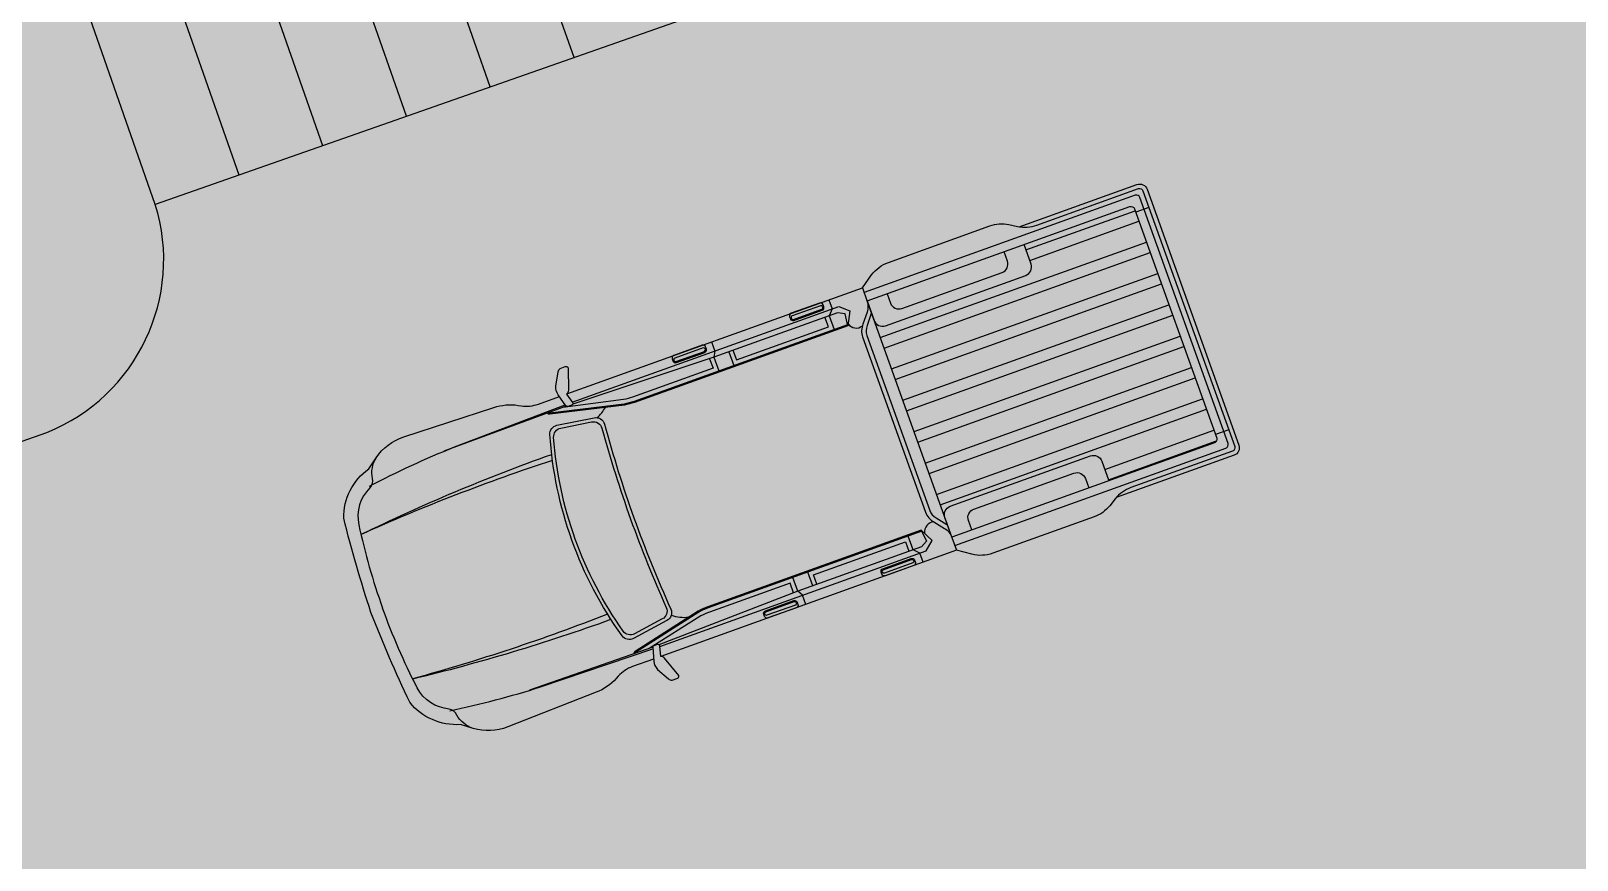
# Model space of a CAD drawing. Header units: millimetres. Extents: x 603733 to 1211550, y 1310999 to 2622648.
# Drawn here: x 604424.62 to 604433.33, y 1311176.31 to 1311180.98 of the extents above; entities that cross this region are included whole.
import ezdxf

# ---------------------------------------------------------------- set-up
doc = ezdxf.new("R2010")
doc.units = ezdxf.units.MM
doc.layers.add('BOULEVARD', color=3, linetype='Continuous')

# ---------------------------------------------------------------- blocks, each defined once
blk = doc.blocks.new('A$C07152BA5')
h = blk.add_hatch(color=253)
h.paths.add_polyline_path([(0.1907596216769889, 0.8038987470790744, -0.1478048092491073), (0.2013097516028211, 0.7674618049059063, 0.2038558458128414), (0.2462618624558672, 0.6582757839933038, 0.1668822820599795), (0.4219244545092806, 0.5739998240023851), (0.9530465304851532, 0.5117843190673739, 0.1159471966539703), (1.08944232063368, 0.5274364140350372), (1.105912549886853, 0.5333575699478388, -0.1231085121622859), (1.202443026355468, 0.5430560242384672), (1.327128260978498, 0.5248679867945611), (1.349731268011965, 0.5769266341812909), (0.691924050450325, 0.68578926846385, -0.02566630790614245)])
h.paths.add_polyline_path([(2.699676226708107, 0.324652187526226, -0.4142135623730946), (2.686998473014683, 0.3416602609213442), (2.68880277290009, 0.3540293555706739, -0.4142135623730951), (2.705810846295208, 0.3667071091476828), (2.874030533246696, 0.342168630566448, -0.4142135623730951), (2.88670828694012, 0.3251605569384992), (2.884903987054713, 0.3127914622891694, -0.4142135623730951), (2.86789591354318, 0.3001137087121606), (2.923324527684599, 0.2920282469131052), (2.931270394939929, 0.3464998919516802), (2.235943439882249, 0.4479283634573221), (2.227997572626919, 0.3934567181859165)])
h.paths.add_polyline_path([(1.391802025726065, 0.5710646414663643), (1.369475964922458, 0.519123048055917, -0.01194926116781115), (1.370590867823921, 0.5185280258301646), (2.004349271534011, 0.4260806587990373, -0.4142135623730943), (1.991671517840587, 0.4430887324269861), (1.993475817842409, 0.4554578268434852, -0.4142135623730951), (2.010483891237527, 0.4681355806533247), (2.178703578189015, 0.4435971018392593, -0.4142135623730951), (2.191381331766024, 0.4265890284441411), (2.189577031880617, 0.4142199337948114, -0.414213562373095), (2.172568958485499, 0.4015421802178025), (2.227997572626919, 0.3934567181859165), (2.235943439882249, 0.4479283634573221)])
h.paths.add_polyline_path([(3.142012624070048, 1.791210144292563), (3.149958491441794, 1.845681789331138), (3.094529877300374, 1.853767251363024, -0.4142135623730951), (3.107207630993798, 1.836759177967906), (3.105403330991976, 1.824390083318576, -0.4142135623730951), (3.088395257596858, 1.811712329508737), (2.92017557064537, 1.836250808322802, -0.4142135623730951), (2.907497817068361, 1.85325888171792), (2.909302116953768, 1.86562797636725, -0.4142135623730945), (2.926310190348886, 1.878305729944259), (2.454631536267698, 1.94711026083678), (2.446685669012368, 1.892638615565374)])
h.paths.add_polyline_path([(1.597224831581116, 2.072181568248197, -0.01194926116786598), (1.595986410160549, 2.071929829427972), (1.602544254972599, 2.015774893807247), (2.446685669012368, 1.892638615565374), (2.454631536267698, 1.94711026083678), (2.399202922126278, 1.955195722635835, -0.4142135623730951), (2.411880675819702, 1.938187649240717), (2.410076375934295, 1.925818554591388, -0.4142135623730949), (2.393068302539177, 1.913140801014379), (2.224848615587689, 1.937679279828444, -0.4142135623730951), (2.212170861894265, 1.954687353223562), (2.213975161779672, 1.967056447872892, -0.4142135623730945), (2.230983235291205, 1.979734201449901)])
h.paths.add_polyline_path([(0.6722433689283207, 2.290021826513112, 0.166882282059965), (0.4798260347452015, 2.259438282810152, 0.2038558458128223), (0.4055565011221915, 2.167643316555768, -0.1478048092492731), (0.3850372502347454, 2.135738515527919, -0.02566630790613953), (0.8990576798096299, 2.105761331273243), (1.560552036971785, 2.022175303660333), (1.553762224735692, 2.078521529445425), (1.429076989996247, 2.096709566889331, -0.1231085121619218), (1.339339481084608, 2.133579234359786), (1.325247037922964, 2.143958617001772, 0.1159471966536159), (1.199006163049489, 2.197921948740259)])
for color, points in [(253, [(0.2166324381255227, 1.972851275235079, -0.2596389835430822), (0.369571372051724, 2.125920849852264, 0.2202862808786482), (0.4055565011198518, 2.167643316547572, -0.1133709259093873), (0.4381577878810122, 2.226780023976051, 0.2633922538076526), (0.1588966560084384, 2.044871327234434, 0.01702397132734076), (0.04505931772292016, 1.505241967504862, 0.01702397132734192), (-5.890615240033981e-08, 0.9555798550136363, 0.2633922536187772), (0.2156592593841569, 0.7014763091835783, -0.1133709254286114), (0.2013097516028211, 0.7674618049059063, 0.2202862809127305), (0.1787427731323987, 0.8177253627218306, -0.259638983544986), (0.07590343954507262, 1.008105728309602, -0.03307258661391017), (0.1143259765804898, 1.49513603009805, -0.03307284082326972)]), (20, [(1.217280335512162, 0.8693700162669643, -0.1061314572311136), (1.350079627612536, 1.77975470597654, 0.02644318014039986), (0.2015793965871566, 1.918342938648408, 0.02924573563146822), (0.1143246918267526, 1.495127222565044, 0.0292442766892154), (0.07704877263023935, 1.064642804667229, 0.02644318014170535)]), (22, [(1.529334117774852, 0.6942655483726412), (1.568206767202355, 0.6637316602282226), (1.613482897519134, 0.6400206864345819), (1.675932551734149, 0.6448907360900193), (1.853745444212109, 1.863859093049541), (1.752959398203529, 1.902663715882227), (1.720414109411649, 1.885399373946711), (1.694822005811147, 1.864694993011653), (1.699151180218905, 1.858419748255983), (1.704689484089613, 1.822090407600626), (1.602902520098723, 1.277996851364151), (1.545019649434835, 0.727498933672905), (1.531602734001353, 0.6965350788086653)]), (20, [(1.910737716010772, 1.850760922301561, -0.04056839103574849), (1.853743861429393, 1.863859594799578, 1.149957615669228e-06), (1.853745444212109, 1.863859093049541), (1.752959398203529, 1.902663715882227, -0.0804623458597294), (1.685527131077833, 1.873560790438205, -0.2991901582828784), (1.704689484089613, 1.822090407600626, 0.04011002674693965), (1.545019649434835, 0.727498933672905, -0.1738268921655171), (1.531602734001353, 0.6965350788086653, 0.1247764595948846), (1.613482897519134, 0.6400206864345819), (1.675932551734149, 0.6448907360900193, -0.04056723918563349), (1.734291619271971, 0.6411624196916819), (2.998699315823615, 0.456670688232407), (3.006807050900534, 0.4325648781377822, -0.4207665491765686), (3.0840246375883, 0.4640176824759692, -0.1879680064295329), (3.067698489874601, 0.5347800806630403), (3.218970701564103, 1.571802968392149, -0.1599977302912152), (3.246794291771948, 1.627658267039806, -0.4426854633686685), (3.181528548477218, 1.675400231499225), (3.175159846665338, 1.666368142701685)]), (251, [(3.092436679173261, 0.5311714806593955, 0.1492762952438902), (3.099048653921577, 0.4878666198557571), (3.143023142827696, 0.4125586302297437), (3.326070904254689, 1.667413808930515), (3.262416013039833, 1.607805891596452, 0.1492762950977377), (3.243708890862763, 1.568194368621334)]), (251, [(4.154267695615999, 0.1124685693066567, 0.1270166537925959), (4.054848500876687, 0.1017064268235117), (4.752080639824271, 4.330649971961975e-08, 0.4142135623730938), (4.803104860126041, 0.03803330427035689), (5.023965064203367, 1.552105744136497, 0.4142135623730938), (4.985931803123094, 1.603129964321852), (4.28869966417551, 1.704836348071694, 0.1270166537925254), (4.380901659373194, 1.66612211172469), (4.98232320335228, 1.578391775023192, -0.4142135623730949), (4.999226874904707, 1.555714343907312), (4.778366670827381, 0.04164190404117107, -0.4142135623730944), (4.755689239595085, 0.02473823260515928)])]:
    blk.add_hatch(color=color).paths.add_polyline_path(points)
h = blk.add_hatch(color=22)
h.paths.add_polyline_path([(0.07704877263020782, 1.064642804666103, 0.003829806035672016), (0.07590235978455467, 1.008020008602191, 0.2416943549763166), (0.1664288778592814, 0.8261685555603308, -0.1278257627530451), (0.190759621746215, 0.8038987469746687, 0.02242338460043527), (0.6279922961769361, 0.6978598586025244), (1.243524973957816, 0.6029748568690205, -0.363273079195186), (1.255085580633022, 0.6120715695433319), (1.613482897698635, 0.6400206865534575, -0.1247764596712237), (1.531602734058211, 0.6965350787367254, -0.207088711828794), (1.495168461115099, 0.6807303454261273), (1.281474726740271, 0.6805410832166672, -0.3759278168440105), (1.231874317745678, 0.723893475253135, -0.01278260194916101), (1.219821907069626, 0.8352814223680948, -0.02820947151564502)])
h.paths.add_polyline_path([(1.362253199581984, 1.811696778048919, -0.01278260196719675), (1.405622988590039, 1.915000199107453, -0.3759278168440063), (1.465540778823197, 1.942376993596554), (1.690898368874653, 1.874983648228335, 0.0743776392316823), (1.752959398171518, 1.902663715835065), (1.459810602944344, 2.015531804878265, -0.363273078263199), (1.451330340822102, 2.027551911604538), (0.8343418431135965, 2.112456773974112, 0.02242338454582682), (0.3850372504021364, 2.135738515638277, -0.1278257632484674), (0.355358679112506, 2.121347133498489, 0.2416943553902637), (0.2166558903640389, 1.972933731098754, 0.003829806027245087), (0.2015793965869368, 1.91834293864759, -0.02820947151863493)])
h.paths.add_polyline_path([(3.12123004172463, 0.2631594482809303), (3.132184439571574, 0.3382556024007499, 0.1699505695374527), (3.119587191264145, 0.4031154527328908), (3.084024637470597, 0.4640176826775396, 0.4207665483346977), (3.006807050878896, 0.4325648781774363), (3.025488566607237, 0.3770212440285832), (2.946273305951401, 0.3263724608063625), (2.93127039493993, 0.3464998919516799), (2.923324527669963, 0.2920282468127727)])
h.paths.add_polyline_path([(3.306309120263904, 1.683158310130239, 0.1699505695374419), (3.336909607518464, 1.741716836811975), (3.347864005365409, 1.816812990931794), (3.149958491454503, 1.845681789418265), (3.142012624067658, 1.791210144276177), (3.179860307602212, 1.785689241252839), (3.223585815634578, 1.735045820707455), (3.181528548380484, 1.675400231372652, 0.4426854635167763), (3.246794291761641, 1.627658267082927, -0.02715364496178451), (3.254830853198655, 1.634952866239473)])
h = blk.add_hatch(color=253)
h.paths.add_polyline_path([(3.893284788937308, 0.06468763435259461, 0.1385523434527567), (4.001114172046073, 0.0788399821612984), (4.04643831262365, 0.09831622149795294, -0.1385523434527547), (4.154267695615999, 0.1124685693066567), (4.755689239595085, 0.02473823260515928, 0.4142135623730944), (4.778366670827381, 0.04164190404117107), (4.792801070143469, 0.1405946610029787), (4.764235869748518, 0.1447615132201463), (4.753973011858761, 0.07440610299818218, -0.4142135623731094), (4.731295580626465, 0.05750243156217039), (3.125401583034545, 0.291756795020774), (3.12123004172463, 0.2631594482809305), (3.186603278852999, 0.2029821828473359, 0.1509271441035683), (3.293187092174776, 0.1522248592227697)])
h.paths.add_polyline_path([(4.764235869748518, 0.1447615132201463), (4.792801070143469, 0.1405946610029787), (4.98479247558862, 1.456761586945504), (4.956227275193669, 1.460928438929841)])
h.paths.add_polyline_path([(4.966490133083425, 1.531283849151805), (4.956227275193669, 1.460928438929841), (4.98479247558862, 1.456761586945504), (4.999226874904707, 1.555714343907312, 0.4142135623730949), (4.98232320335228, 1.578391775023192), (4.380901659373194, 1.66612211172469, -0.1385523434528836), (4.281608393765055, 1.710487776435912), (4.243736601551063, 1.742099941475317, 0.1385523434528831), (4.144443336059339, 1.786465606186539), (3.544345639180392, 1.874002831056714, 0.1509271441034992), (3.42770363681484, 1.855807819636539), (3.347864005365409, 1.816812990931794), (3.343692464055493, 1.788215644191951), (4.949586461530998, 1.553961280500516, -0.4142135623730944)])
h = blk.add_hatch(color=254)
h.paths.add_polyline_path([(3.206077646114863, 0.4984241321217269, 0.4142135623730951), (3.149384067975916, 0.4561649532988667), (3.132618782692589, 0.3412331736180931), (3.251362091163173, 0.3239118945784867), (3.259466736810282, 0.3794720200821757, -0.4142135623732612), (3.316160314949229, 0.4217311989050359), (3.909197270753793, 0.3352239357773215, -0.4142135623730945), (3.951456449693069, 0.278530357638374), (3.943351803929545, 0.2229702321346849), (4.062095112400129, 0.2056489528622478), (4.078860397567041, 0.3205807325430214, 0.414213562373095), (4.036601218744181, 0.3772743106819689)])
h.paths.add_polyline_path([(3.489373106043786, 1.609164282912388, -0.4142135623732612), (3.44711392710451, 1.665857861051336), (3.455218572751619, 1.721417986555025), (3.33647526439745, 1.738739265594631), (3.319709979114123, 1.623807485913858, 0.4142135623730951), (3.361969158053398, 1.56711390777491), (4.192492730682716, 1.445964086335152, 0.4142135623730951), (4.249186308821663, 1.488223265158013), (4.26595159410499, 1.603155045071617), (4.147208285634406, 1.620476324111223), (4.139103639987297, 1.564916198607534, -0.4142135623730945), (4.08241006184835, 1.522657019784674)])
h.paths.add_polyline_path([(3.343692464055493, 1.788215644191951), (3.336909607518464, 1.741716836811975), (3.33647526439745, 1.738739265594631), (4.892892883392051, 1.511702101677656, -0.4142135623730951), (4.909796554944478, 1.489024670328945), (4.906750896712765, 1.4681456387043), (4.956227275193669, 1.460928438929841), (4.966490133083425, 1.531283849151805, 0.4142135623730944), (4.949586461530998, 1.553961280500516)])
h.paths.add_polyline_path([(4.906750896712765, 1.4681456387043), (4.714759491151199, 0.1519787127617747), (4.764235869748518, 0.1447615132201463), (4.956227275193669, 1.460928438929841)])
h.paths.add_polyline_path([(4.714759491151199, 0.1519787127617747), (4.711713832919486, 0.1310996811371297, -0.4142135623730958), (4.68903640168719, 0.1141960094682872), (3.132618782692589, 0.3412331736180931), (3.132184439571574, 0.3382556024007499), (3.125401583034545, 0.291756795020774), (4.731295580626465, 0.05750243156217039, 0.4142135623730964), (4.753973011858761, 0.07440610299818218), (4.764235869748518, 0.1447615132201463)])
h = blk.add_hatch(color=255)
h.paths.add_polyline_path([(3.943351803908866, 0.222970231992921), (3.951456449693069, 0.278530357638374, 0.4142135623730945), (3.909197270753793, 0.3352239357773215), (3.316160314949229, 0.4217311989050359, 0.4142135623730946), (3.259466736810282, 0.3794720200821757), (3.251362091150678, 0.3239118944928253)])
h.paths.add_polyline_path([(4.08241006184835, 1.522657019784674, 0.4142135623730946), (4.139103639987297, 1.564916198607534), (4.147208285631049, 1.620476324088213), (3.455218572744085, 1.721417986503385), (3.44711392710451, 1.665857861051336, 0.4142135623730945), (3.489373106043786, 1.609164282912388)])
h = blk.add_hatch()
h.set_pattern_fill('ANSI32', scale=0.5, angle=126.7007068955071, style=0)
h.set_pattern_definition([(171.7007068955071, (-15.16962535120547, -3.519906194182113), (-0.02706449860558336, -0.185536419376974), []), (171.7007068955071, (-15.22244932467584, -3.449039221741259), (-0.02706449860558336, -0.185536419376974), [])])
edge = h.paths.add_edge_path()
edge.add_line((4.892892883392051, 1.511702101677656), (4.26595159410499, 1.603155045071617))
edge.add_line((4.26595159410499, 1.603155045071617), (4.249186308821663, 1.488223265390843))
edge.add_arc((4.199709930340759, 1.495440464932472), 0.04999999999999716, -98.29929310449688, -8.29929310449188, ccw=False)
edge.add_line((4.192492730682716, 1.445964086335152), (3.361969158053398, 1.56711390777491))
edge.add_arc((3.369186357711442, 1.616590286372229), 0.05000000000000071, 171.7007068955193, 261.70070689550715, ccw=False)
edge.add_line((3.319709979114123, 1.623807485913858), (3.149384067859501, 0.4561649532988667))
edge.add_line((3.149384067975916, 0.4561649532988667), (3.158618304063566, 0.4786221529357135))
edge.add_line((3.158618304063566, 0.4786221531685442), (3.178082684869878, 0.4944261510390788))
edge.add_line((3.178082684869878, 0.4944261510390788), (3.206077646114863, 0.4984241321217269))
edge.add_line((3.206077646114863, 0.4984241321217269), (4.036601218744181, 0.3772743106819689))
edge.add_arc((4.029384019086137, 0.3277979323174804), 0.05000000000000071, -8.29929310449188, 81.70070689550721, ccw=False)
edge.add_line((4.078860397567041, 0.3205807325430214), (4.062095112283714, 0.2056489528622478))
edge.add_line((4.062095112400129, 0.2056489528622478), (4.68903640168719, 0.1141960094682872))
edge.add_arc((4.691923281527124, 0.1339865608606488), 0.01999999999999957, 261.7007068955072, 351.7007068955072)
edge.add_line((4.711713832919486, 0.1310996811371297), (4.909796554944478, 1.489024670328945))
edge.add_arc((4.890006003552116, 1.491911550285295), 0.01999999999999957, -8.299293104492884, 81.70070689550712)
at = {"color": 7}
for p, q in [((2.400478039751761, 1.86906149960123, 32.67499999999999), (2.39217826013919, 1.812163664260879, 32.67499999999999)), ((2.514273710316047, 1.852461940608919, 32.67499999999999), (2.502365330932662, 1.770825915969908, 32.67499999999999)), ((3.336909607518464, 1.741716836811975, 32.67499999999999), (3.132184439571574, 0.3382556024007499, 32.67499999999999)), ((4.98479247558862, 1.456761586945504, 32.67499999999999), (4.906750896712765, 1.4681456387043, 32.67499999999999)), ((2.198396450141445, 0.4837229016702622, 32.67499999999999), (2.206696229754016, 0.5406207370106131, 32.67499999999999)), ((2.312192120705731, 0.4671233424451202, 32.67499999999999), (2.324100500089116, 0.5487593670841306, 32.67499999999999)), ((4.792801070143469, 0.1405946610029787, 32.67499999999999), (4.714759491151199, 0.1519787127617747, 32.67499999999999))]:
    blk.add_line(p, q, dxfattribs=at)
at = {"color": 7, "elevation": 32.67499999999999}
for points in [[(1.327128260978498, 0.5248679867945611), (1.202443026355468, 0.5430560242384672, 0.1231085121622605), (1.105912549886853, 0.5333575699478388), (1.08944232063368, 0.5274364140350372, -0.1159471966539582), (0.9530465304851532, 0.5117843190673739), (0.4219244545092806, 0.5739998240023851, -0.1668822820599636), (0.2462618624558672, 0.6582757839933038), (0.1930336904479191, 0.7107265673112124, -0.2441598973697272), (-5.890615284442902e-08, 0.9555798550136387, -0.01702397132734127), (0.0450593177229166, 1.505241967504844, -0.01702397132734127), (0.1588966560084373, 2.044871327234432, -0.2441598973697272), (0.4138325622770935, 2.224378554383293), (0.4798260347452015, 2.259438282810152, -0.1668822820599636), (0.6722433689283207, 2.290021826513112), (1.199006163049489, 2.197921948740259, -0.1159471966539582), (1.325247037922964, 2.143958617001772), (1.339339481084608, 2.133579234359786, 0.1231085121622605), (1.429076989996247, 2.096709566889331), (1.553762224735692, 2.078521529445425)], [(0.4798260347452015, 2.259438282810152, 0.2038558458119732), (0.4055565011221915, 2.167643316555768, -0.2202862809127305), (0.3695713720517233, 2.125920849852264, 0.259638983544986), (0.2166324381250888, 1.972851275233552, 0.03307271371853571), (0.1143262475961819, 1.495137888006866, 0.03307271371853571)], [(0.3710148119134828, 2.13581612566486, -0.02636531875948369), (0.8990576798096299, 2.105761331273243), (1.560552036971785, 2.022175303660333)], [(3.175159846665338, 1.666368142701685), (1.910723739303648, 1.850762960501015, -0.04055744074929812), (1.853745444212109, 1.863859093049541), (1.459810602944344, 2.015531804878265, -0.3632730766260101), (1.451330340816639, 2.027551911538467)], [(3.176724140765145, 1.67245610198006), (1.911633106414229, 1.856996984221041, -0.04066265233794355), (1.855507211643271, 1.869909611530602), (1.461427069501951, 2.02162089641206, -0.3372162360519412), (1.457591652055271, 2.026554316980764)], [(2.39217826013919, 1.812163664260879), (1.915241706185043, 1.881735173519701, -0.04031900665301965), (1.863503315253183, 1.893601013580337), (1.54205401299987, 2.01507163583301)], [(1.350079627707601, 1.779754705959931, 0.02644318014201505), (0.2015793966129422, 1.918342938646674, -0.02820947151757226), (1.362253199564293, 1.811696778051555)], [(3.347864005365409, 1.816812990931794), (3.42770363681484, 1.855807819636539, -0.1509271441035182), (3.544345639180392, 1.874002831056714), (4.144443336059339, 1.786465606186539, -0.1385523434528273), (4.243736601551063, 1.742099941475317), (4.281608393765055, 1.710487776435912, 0.1385523434528187), (4.380901659373194, 1.66612211172469), (4.98232320335228, 1.578391775023192, -0.414213562373095), (4.999226874904707, 1.555714343907312), (4.778366670827381, 0.04164190404117107, -0.4142135623730945), (4.755689239595085, 0.02473823260515928), (4.154267695615999, 0.1124685693066567, 0.1385523434528295), (4.04643831262365, 0.09831622149795294), (4.001114172046073, 0.0788399821612984, -0.1385523434528268), (3.893284788937308, 0.06468763435259461), (3.293187092174776, 0.1522248592227697, -0.1509271441035182), (3.186603278852999, 0.2029821828473359), (3.12123004172463, 0.2631594482809305)], [(3.347864005365409, 1.816812990931794), (3.336909607518464, 1.741716836811975, -0.1699505695374419), (3.306309120263904, 1.683158310130239), (3.254830853198655, 1.634952866239473, 0.1879680064295802), (3.218970701564103, 1.571802968392149), (3.067698489874601, 0.5347800806630403, 0.1879680064295881), (3.0840246375883, 0.4640176824759692), (3.119587191264145, 0.4031154527328908, -0.1699505695374527), (3.132184439571574, 0.3382556024007499), (3.12123004172463, 0.2631594482809305)], [(3.125401583034545, 0.291756795020774), (4.731295580626465, 0.05750243156217039, 0.4142135623730963), (4.753973011858761, 0.07440610299818218), (4.966490133083425, 1.531283849151805, 0.4142135623730944), (4.949586461530998, 1.553961280500516), (3.343692464055493, 1.788215644191951)], [(3.326083808089606, 1.667502269148827, -0.007466976280426755), (3.323397187748924, 1.664910078747198), (3.271235681138933, 1.616064833477139, 0.1907670200378251), (3.243708890862763, 1.568194368621334), (3.092436679173261, 0.5311714806593955, 0.1907670200376496), (3.105141514795832, 0.4774323632009327), (3.141176068456843, 0.4157218155451119, -0.007466976280447708), (3.143010239000432, 0.4124701702967286)], [(3.33647526439745, 1.738739265594631), (4.892892883392051, 1.511702101677656, -0.414213562373095), (4.909796554944478, 1.489024670328945), (4.711713832919486, 0.1310996811371297, -0.4142135623730958), (4.68903640168719, 0.1141960094682872), (3.132618782692589, 0.3412331736180931)], [(3.33647526439745, 1.738739265594631), (3.319709979114123, 1.623807485913858, 0.414213562373095), (3.361969158053398, 1.56711390777491), (4.192492730682716, 1.445964086335152, 0.414213562373095), (4.249186308821663, 1.488223265158013), (4.26595159410499, 1.603155045071617)], [(3.455218572751619, 1.721417986555025), (3.44711392710451, 1.665857861051336, 0.4142135623730945), (3.489373106043786, 1.609164282912388), (4.08241006184835, 1.522657019784674, 0.4142135623730945), (4.139103639987297, 1.564916198607534), (4.147208285634406, 1.620476324111223)], [(4.28869966417551, 1.704836348071694), (4.985931803123094, 1.603129964321852, -0.4142135623730939), (5.023965064203367, 1.552105744136497), (4.803104860126041, 0.03803330427035689, -0.4142135623730882), (4.752080639824271, 4.330649971961975e-08), (4.054848500876687, 0.1017064268235117)], [(0.2462618624558672, 0.6582757839933038, -0.2038558458119732), (0.2013097516028211, 0.7674618049059063, 0.2202862809127305), (0.1787427731323987, 0.8177253627218306, -0.259638983544986), (0.07590343954507262, 1.008105728309602, -0.03307271371853571), (0.1143262475961819, 1.495137888006866, -0.03307271371853571)], [(1.217280335491523, 0.8693700162693858, -0.0264431801420151), (0.07704877259675413, 1.064642804674804, 0.02820947151757226), (1.219821907114238, 0.8352814223617315, 0.02820947151757226)], [(0.1772993332706392, 0.8078300869092345, 0.02636531875948369), (0.691924050450325, 0.68578926846385), (1.349731268011965, 0.5769266341812909)], [(2.998699315823615, 0.456670688232407), (1.734277642797679, 0.6411644590552896, 0.04055744074929812), (1.675932551734149, 0.6448907360900193), (1.255085580633022, 0.6120715695433319, 0.3632730766260101), (1.24352497397922, 0.6029748569708318)], [(2.9984593099216, 0.4503895530942827), (1.733368275570683, 0.6349304353352636, 0.04066265233794355), (1.675892485887744, 0.6385890699457377), (1.254895249847323, 0.605774445226416, 0.3445672416549141), (1.249771894072182, 0.6020118875894696)], [(2.206696229754016, 0.5406207370106131), (1.729759675799869, 0.610192246036604, 0.04031900665301965), (1.676787591073662, 0.6136006929446012), (1.334033330902457, 0.5890185225289315)], [(3.132618782692589, 0.3412331736180931), (3.149384067975916, 0.4561649532988667, -0.414213562373095), (3.206077646114863, 0.4984241321217269), (4.036601218744181, 0.3772743106819689, -0.414213562373095), (4.078860397567041, 0.3205807325430214), (4.062095112400129, 0.2056489528622478)], [(3.251362091163173, 0.3239118945784867), (3.259466736810282, 0.3794720200821757, -0.4142135623730945), (3.316160314949229, 0.4217311989050359), (3.909197270753793, 0.3352239357773215, -0.4142135623730945), (3.951456449693069, 0.278530357638374), (3.943351803929545, 0.2229702321346849)]]:
    blk.add_lwpolyline(points, format="xyb", dxfattribs=at)
for points in [[(1.561441124184057, 2.014797087060288), (1.552255768910982, 2.09102306724526, -0.1585268291026489), (1.563067320501432, 2.139629260869697), (1.613501784973778, 2.204759299522266, -0.1769751147583408), (1.631939540733583, 2.216358944773674), (1.66108938108664, 2.212106810184196, -0.3626405039079287), (1.673888786695898, 2.197809199802577), (1.614730086759664, 2.085627104621381, -0.2312097484557497), (1.595986410160549, 2.071929829427972), (1.602748621837236, 2.014024896547198, -0.4929295308816837), (1.591372681548819, 2.002969690831378), (1.569925862248056, 2.006098173093051, -0.3386252916015527)], [(1.704689484089613, 1.822090407600626, 0.04011002674693939), (1.545019649434835, 0.727498933672905, -0.3951396783396247), (1.495168461115099, 0.6807303454261273), (1.281474726740271, 0.6805410832166672, -0.3759278168440104), (1.231874317745678, 0.723893475253135, -0.1400023974362862), (1.405622988590039, 1.915000199107453, -0.3759278168440063), (1.465540778823197, 1.942376993596554), (1.670275749289431, 1.881150857079774, -0.3951396783396247)], [(1.476445955922827, 0.7007137713953853), (1.299041768303141, 0.7005566495936364, -0.3782835512506614), (1.249388205353171, 0.7443180887494236, -0.1357990758811143), (1.416572474408895, 1.890423586824909, -0.3782835512506472), (1.476658053928986, 1.918177199317142), (1.646624858258292, 1.86734850727953, -0.3943637514586636), (1.681068375823088, 1.808418976143003, 0.03876530558182324), (1.526288287248462, 0.7473483888898045, -0.394363751458685)], [(2.213975161779672, 1.967056447872892), (2.212170861894265, 1.954687353223562, 0.414213562373095), (2.224848615587689, 1.937679279828444), (2.393068302539177, 1.913140801014379, 0.414213562373095), (2.410076375934295, 1.925818554591388), (2.411880675819702, 1.938187649240717, 0.414213562373095), (2.399202922126278, 1.955195722635835), (2.230983235291205, 1.979734201449901, 0.4142135623730945)], [(2.218468887382187, 1.956295108189806), (2.218108027358539, 1.953821289120242, 0.4142135623730657), (2.225714679574594, 1.943616445176303), (2.393934366409667, 1.919077966362238, 0.4142135623730946), (2.404139210470021, 1.926684618694708), (2.404500070493668, 1.929158437531441, 0.4142135623730729), (2.396893418277614, 1.939363281708211), (2.228673731442541, 1.963901760289446, 0.4142135623731018)], [(2.909302116953768, 1.86562797636725), (2.907497817068361, 1.85325888171792, 0.414213562373095), (2.92017557064537, 1.836250808322802), (3.088395257596858, 1.811712329508737, 0.414213562373095), (3.105403330991976, 1.824390083318576), (3.107207630993798, 1.836759177967906, 0.414213562373095), (3.094529877300374, 1.853767251363024), (2.926310190348886, 1.878305729944259, 0.4142135623730946)], [(2.913795842439868, 1.854866636684164), (2.91343498241622, 1.852392817847431, 0.4142135623730657), (2.921041634632275, 1.842187973670661), (3.089261321583763, 1.817649495089427, 0.4142135623730946), (3.099466165644117, 1.825256147189066), (3.099827025551349, 1.8277299660258, 0.4142135623730729), (3.09222037345171, 1.837934810202569), (2.924000686500221, 1.862473289016634, 0.4142135623731018)], [(1.35269100277219, 0.5837434169370681), (1.322113331523724, 0.5133177337702364, 0.1585268291026489), (1.318589286878705, 0.4636484999209642), (1.34831677400507, 0.3868251072708517, 0.1769751147583408), (1.362672612187453, 0.3704418072011322), (1.391822452540509, 0.3661896728444844, 0.3626405039079287), (1.408172824885696, 0.3762351577170193), (1.38352575711906, 0.5006421362049878, 0.2312097484557497), (1.369475964922458, 0.519123048055917), (1.392497789114714, 0.5726833352819085, 0.4929295308816837), (1.384753970894963, 0.5865275710821152), (1.363307151477784, 0.5896560535766184, 0.3386252916015527)], [(1.991671517840587, 0.4430887324269861), (1.993475817842409, 0.4554578268434852, -0.414213562373095), (2.010483891237527, 0.4681355806533247), (2.178703578189015, 0.4435971018392593, -0.414213562373095), (2.191381331766024, 0.4265890284441411), (2.189577031880617, 0.4142199337948114, -0.414213562373095), (2.172568958485499, 0.4015421802178025), (2.004349271534011, 0.4260806587990373, -0.4142135623730945)], [(1.999052123283036, 0.4521179441362619), (1.999412983190268, 0.4545917629729956, -0.4142135623730657), (2.009617827250622, 0.4621984150726348), (2.17783751420211, 0.4376599364914, -0.4142135623730946), (2.185444166418165, 0.4274550923146307), (2.185083306394517, 0.424981273477897, -0.4142135623730729), (2.174878462334163, 0.4173746211454272), (2.006658775382675, 0.4419130999594927, -0.4142135623731018)], [(2.686998473014683, 0.3416602609213442), (2.68880277290009, 0.3540293555706739, -0.414213562373095), (2.705810846295208, 0.3667071091476828), (2.874030533246696, 0.342168630566448, -0.414213562373095), (2.88670828694012, 0.3251605569384992), (2.884903987054713, 0.3127914622891694, -0.414213562373095), (2.86789591354318, 0.3001137087121606), (2.699676226708107, 0.324652187526226, -0.4142135623730946)], [(2.694379078340717, 0.35068947263062), (2.694739938364364, 0.3531632914673537, -0.4142135623730657), (2.704944782424718, 0.3607699437998235), (2.873164469259791, 0.3362314649857581, -0.4142135623730946), (2.880771121475846, 0.3260266210418195), (2.880410261452198, 0.3235528019722551, -0.4142135623730729), (2.870205417391844, 0.3159461498726159), (2.701985730556771, 0.3404846286866814, -0.4142135623731018)]]:
    blk.add_lwpolyline(points, format="xyb", close=True, dxfattribs=at)
for points in [[(1.562071361811832, 2.012312646722421), (0.8343418438453227, 2.112456773873419)], [(1.597224831581116, 2.072181568248197), (3.347864005365409, 1.816812990931794)], [(1.602544254972599, 2.015774893807247), (3.179860307602212, 1.78568924125284), (3.223585815634578, 1.735045820707455), (3.175159846665338, 1.666368142701685), (3.19221444579307, 1.732741662301123), (3.158390867640264, 1.758503525517881), (2.425216228934005, 1.865452899830416), (1.599553846288472, 2.005475577665493)], [(2.454631536267698, 1.94711026083678), (2.446685669012368, 1.892638615565374), (2.425216228934005, 1.865452899830416), (2.41330784955062, 1.783816875191405)], [(2.539011899498291, 1.848853340605274), (2.530712120002136, 1.791955505497754), (3.074958508368582, 1.712565401569009), (3.083258287981153, 1.769463236676529)], [(3.149958491441794, 1.845681789331138), (3.142012624070048, 1.791210144292563), (3.107996477279812, 1.765854636905715), (3.096088097896427, 1.684218612499535)], [(1.354004695196636, 0.5859442930668592), (0.6279922960093245, 0.6978598586283624)], [(1.391802025726065, 0.5710646414663643), (2.969118078472093, 0.3409789889119565), (3.025488566607237, 0.3770212440285832), (2.998699315823615, 0.456670688232407), (2.996082670404576, 0.388191080885008), (2.956309278029948, 0.3731649273540825), (2.223134639440104, 0.480114301899448), (1.391878379741684, 0.5817890353500843)], [(2.227997572626919, 0.3934567181859165), (2.235943439882249, 0.4479283634573221), (2.223134639440104, 0.480114301899448), (2.23504301882349, 0.5617503263056278)], [(3.12123004172463, 0.2631594482809305), (1.370590867823921, 0.5185280258301646)], [(2.336930309887975, 0.463514742674306), (2.345230089500546, 0.5204125780146569), (2.889476477983408, 0.4410224740859121), (2.881176698370837, 0.3841246387455612)], [(2.923324527684599, 0.2920282469131052), (2.931270394939929, 0.3464998919516802), (2.905914887669496, 0.3805160389747471), (2.917823267052881, 0.4621520633809268)]]:
    blk.add_lwpolyline(points, dxfattribs=at)
for centre, radius, start, end in [((1.629404635517858, 2.096270793350413, 32.67499999999999), 0.229672549161706, 284.1439406686918, 302.5449098491044), ((3.235839312546887, 1.681164053501561, 32.67499999999999), 0.05461575550948823, 186.0579365516956, 281.5710394916081), ((1.684011177858338, 0.8297774116508663, 32.67499999999999), 0.2024397515854507, 221.1614184495411, 249.611038948989), ((3.060795072233304, 0.4105348102748394, 32.67499999999999), 0.05830977912457869, 66.52293270374847, 157.80185182066)]:
    blk.add_arc(centre, radius, start, end)

msp = doc.modelspace()

# ---------------------------------------------------------------- hatches: boundary and pattern name
at = {"true_color": 0xafd9aa}
h = msp.add_hatch(color=9, dxfattribs=at)
h.dxf.hatch_style = 1
h.paths.add_polyline_path([(604399.8912043564, 1311192.273050849), (604396.8040560364, 1311197.011248347), (604392.9873507549, 1311202.869730185), (604391.5654373321, 1311205.06168521), (604378.680350755, 1311224.924730185), (604375.3013507549, 1311232.893730185), (604378.9283507549, 1311234.784730185), (604388.868350755, 1311237.399730185), (604406.859350755, 1311240.724730185), (604429.6713507549, 1311245.341730185), (604458.606350755, 1311250.405730185), (604489.332350755, 1311256.090730185), (604496.283350755, 1311232.101730185), (604508.476350755, 1311191.736730185), (604513.1913507549, 1311176.533730185), (604478.5313507549, 1311164.992730185), (604471.241350755, 1311162.632730185), (604455.3303507549, 1311157.256730185), (604428.685350755, 1311148.309730185), (604421.9243507549, 1311157.887730185), (604409.4138439307, 1311177.522549997), (604404.9145600987, 1311184.53174512), (604400.4706191386, 1311191.381838687, -0.999015293584679)])
at = {"true_color": 0x636466}
h = msp.add_hatch(color=251, dxfattribs=at)
h.dxf.hatch_style = 1
h.paths.add_polyline_path([(604413.0490125191, 1311212.592722819), (604416.1349661015, 1311203.787545973), (604419.579365283, 1311193.959383231), (604423.5975637017, 1311182.494168957), (604424.5638815401, 1311179.736953032), (604411.0259879106, 1311174.992345088), (604411.5831258984, 1311174.117935705), (604424.7060354179, 1311178.717104709, 0.4116436480482245), (604425.2915396796, 1311180.071878816), (604413.8570020975, 1311212.69797144, 0.4063730159203559), (604412.3223265084, 1311213.397202622), (604410.7375872193, 1311212.841797919, -0.4159001501468113), (604409.475274477, 1311213.30208027), (604403.4480204857, 1311230.43039654), (604402.6929077702, 1311230.155557229), (604406.0241978607, 1311220.726744667), (604409.3316152748, 1311211.289594349)])
at = {"true_color": 0xebebeb}
h = msp.add_hatch(color=7, dxfattribs=at)
h.dxf.hatch_style = 1
h.paths.add_polyline_path([(604445.4742808364, 1311186.00022238), (604432.2737097281, 1311181.371655163, -0.3932400062159387), (604430.980542743, 1311181.985747247), (604425.3164800917, 1311180.000716499, -0.3907596729874864), (604424.7060354179, 1311178.717104709), (604411.5831258984, 1311174.117935705), (604413.2720272448, 1311171.467261696), (604417.8465153187, 1311173.071234416), (604418.7902117647, 1311173.402126821), (604424.919195896, 1311175.551153411, -0.4147231141977847), (604426.1963650533, 1311174.940974951), (604426.7227246893, 1311173.439101379, -0.415935010909975), (604426.1118789044, 1311172.159017403), (604420.9038508756, 1311170.332984799), (604418.0729845611, 1311169.340072769), (604415.2566370093, 1311168.352483243), (604415.3248116244, 1311168.245485472), (604416.9432153006, 1311165.705455191), (604448.6875362967, 1311176.83608903)])
h.paths.add_polyline_path([(604444.9672391496, 1311181.206209428, -1), (604445.2981224009, 1311180.262537729), (604434.4969415094, 1311176.475277969, -1), (604434.1660582582, 1311177.418949668)], flags=16)
h.paths.add_polyline_path([(604413.7186865212, 1311172.59050663), (604413.8530899086, 1311172.307137044), (604413.0169548623, 1311172.853257221), (604413.1230641898, 1311173.846287872), (604413.2573428486, 1311173.563181259), (604413.4200297804, 1311173.640344356), (604413.8813734527, 1311172.667669727)], flags=16)
h.paths.add_polyline_path([(604414.4204316905, 1311172.79935866), (604413.8979946475, 1311173.997196584), (604413.5594558159, 1311173.849542863), (604414.081892859, 1311172.651704939)], flags=24)
h.paths.add_polyline_path([(604416.2140867361, 1311167.777811427), (604416.9567725123, 1311166.238671173), (604417.2784384901, 1311166.393885583), (604416.535752714, 1311167.933025837)], flags=24)
at = {"true_color": 0x636466}
h = msp.add_hatch(color=251, dxfattribs=at)
h.dxf.hatch_style = 1
h.paths.add_polyline_path([(604425.1395730589, 1311182.017054276), (604424.6677686092, 1311181.85170541), (604425.3164800908, 1311180.000716499), (604425.7882845405, 1311180.166065366)])
h.paths.add_polyline_path([(604426.0831225336, 1311182.347731184), (604425.6113477963, 1311182.18239273), (604426.2600592779, 1311180.331403819), (604426.7318340152, 1311180.496742273)])
h.paths.add_polyline_path([(604427.0266720083, 1311182.678408091), (604426.554897271, 1311182.513069637), (604427.2036087526, 1311180.662080726), (604427.6753834899, 1311180.82741918)])
h.paths.add_polyline_path([(604427.970221483, 1311183.009084998), (604427.4984467457, 1311182.843746544), (604428.1471582273, 1311180.992757633), (604428.6189329646, 1311181.158096087)])
h.paths.add_polyline_path([(604428.9137709577, 1311183.339761905), (604428.4419962204, 1311183.174423452), (604429.090707702, 1311181.323434541), (604429.5624824393, 1311181.488772994)])
h.paths.add_polyline_path([(604429.8573204324, 1311183.670438812), (604429.3855456951, 1311183.505100359), (604430.0342571767, 1311181.654111448), (604430.506031914, 1311181.819449901)])

# ---------------------------------------------------------------- linework, layer by layer
for p, q in [((604425.3164800917, 1311180.000716499), (604413.8570020972, 1311212.697971442)), ((604427.6753834899, 1311180.82741918), (604427.0266720083, 1311182.678408091)), ((604427.2036056946, 1311180.662089452), (604426.554894213, 1311182.513078362)), ((604426.7318319766, 1311180.49674809), (604426.083120495, 1311182.347737)), ((604426.2600592779, 1311180.331403819), (604425.6113477963, 1311182.18239273)), ((604425.7882845405, 1311180.166065366), (604425.1395730589, 1311182.017054276)), ((604430.9811459895, 1311181.985958661), (604425.3164800908, 1311180.000716499)), ((604411.5831254728, 1311174.117935556), (604424.706064737, 1311178.717114984))]:
    msp.add_line(p, q)
msp.add_arc((604424.315425269, 1311179.689826258), 1.048219204259938, 291.8786279188493, 17.25284272759094)

# ---------------------------------------------------------------- block references
at = {"layer": 'BOULEVARD', "rotation": 28.04121494886569}
msp.add_blockref('A$C07152BA5', (604427.1988489395, 1311176.354197519), dxfattribs=at)

doc.saveas('drawing.dxf')
